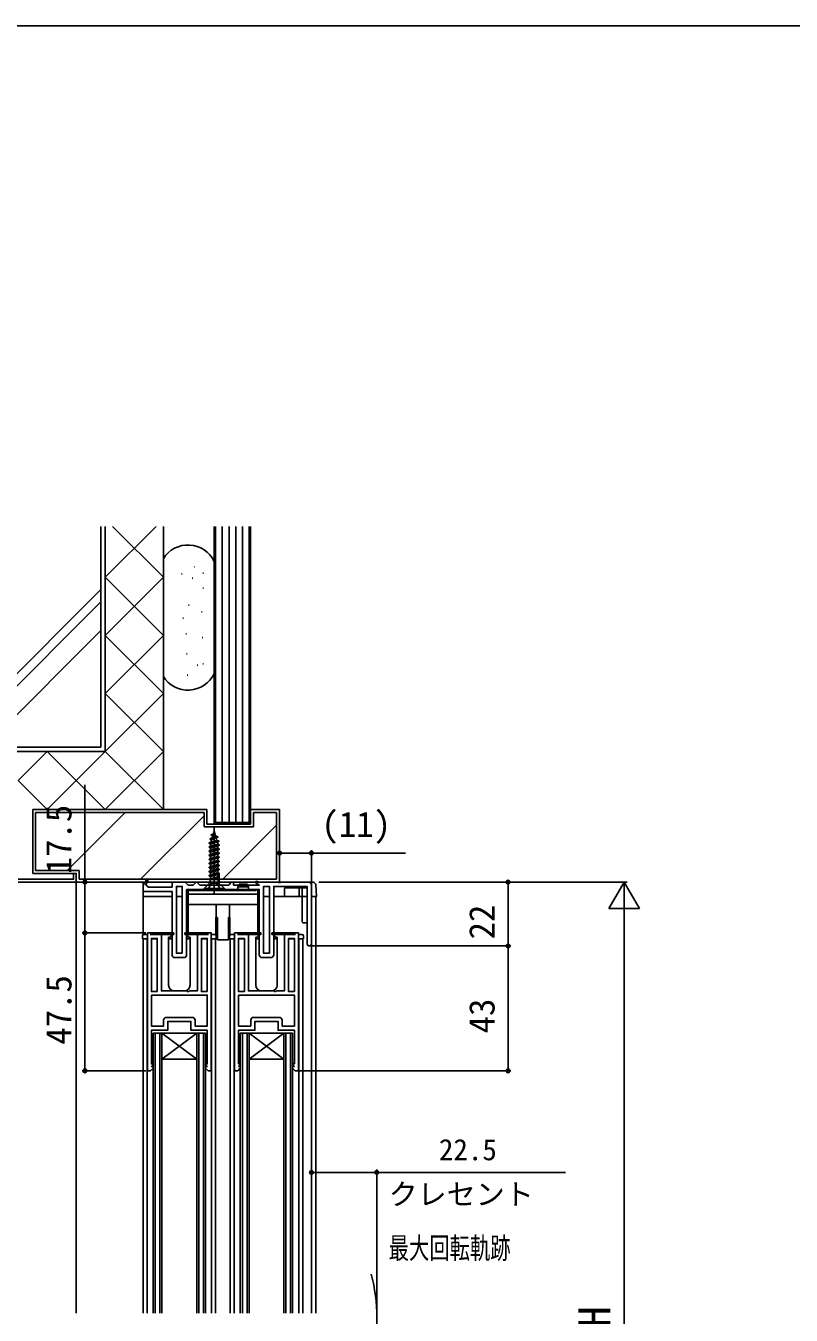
# Model space of a CAD drawing. Units: millimetres, scale not verified. Extents: x -525 to 525, y -780 to 776.
# Drawn here: x -263.6 to 0, y 305.9 to 750.1 of the extents above; entities that cross this region are included whole.
import ezdxf
from ezdxf.enums import TextEntityAlignment as Align

# ---------------------------------------------------------------- set-up
doc = ezdxf.new("R2010")
doc.units = ezdxf.units.MM
doc.header["$LTSCALE"] = 4
for name, color, linetype in [('0-2_YKK_11', 7, 'Continuous'), ('0-3_YKK_12', 2, 'Continuous'), ('0-4_YKK_13', 4, 'Continuous'), ('0-6_YKK_D', 6, 'Continuous'), ('0-7_YKK_ZWAK', 7, 'Continuous'), ('0-8_YSS_K', 3, 'Continuous'), ('0-9_YSS_KE', 3, 'Continuous')]:
    doc.layers.add(name, color=color, linetype=linetype)
doc.styles.add('ＭＳ ゴシック', font='')
doc.styles.get('ＭＳ ゴシック').set_extended_font_data('MS Gothic')

msp = doc.modelspace()

# ---------------------------------------------------------------- linework, layer by layer
at = {"layer": '0-2_YKK_11'}
for p, q in [((-222.325, 455.44), (-221.669, 456.095)), ((-165.2, 433.859), (-165.2, 454.109)), ((-208.2, 430.109), (-208.2, 452.609)), ((-212.2, 429.109), (-209.2, 429.109)), ((-182.2, 429.109), (-179.2, 429.109)), ((-206.301, 408.509), (-215.101, 408.509)), ((-176.301, 408.509), (-185.101, 408.509))]:
    msp.add_line(p, q, dxfattribs=at)
for points in [[(-266.2, 455.109), (-246.2, 455.109), (-246.2, 458.109), (-247.1, 458.109), (-247.1, 456.109), (-266.2, 456.109)], [(-166.2, 455.109), (-175.742, 455.109), (-175.925, 454.989), (-176.475, 454.989), (-176.658, 455.109), (-183.2, 455.109), (-184.218, 455.41), (-184.427, 454.978), (-183.2, 454.109), (-192, 454.109), (-192, 455.109), (-192.7, 455.109), (-193.2, 454.609), (-193.7, 454.109), (-203.7, 454.109), (-204.2, 454.609), (-204.7, 455.109), (-204.9, 455.109), (-205.4, 454.609), (-205.9, 454.109), (-207.7, 454.109), (-208.2, 454.609), (-208.7, 455.109), (-213.2, 455.109), (-213.2, 453.409), (-221.4, 453.409), (-221.698, 453.671), (-222.194, 454.109), (-222.2, 454.109), (-221.51, 455.785), (-221.946, 456.016), (-223.2, 454.109), (-223.2, 451.909), (-213.2, 451.909), (-213.2, 430.109)], [(-178.2, 430.109), (-178.2, 453.609), (-166.7, 453.609), (-166.7, 433.859)], [(-208.2, 452.609), (-183.2, 452.609), (-183.2, 430.109)], [(-220.301, 416.209), (-201.101, 416.209), (-201.101, 405.509), (-205.301, 405.509), (-205.301, 407.509)], [(-216.101, 407.509), (-216.101, 405.509), (-220.301, 405.509), (-220.301, 416.209)], [(-190.301, 416.209), (-171.101, 416.209), (-171.101, 405.509), (-175.301, 405.509), (-175.301, 407.509)], [(-186.101, 407.509), (-186.101, 405.509), (-190.301, 405.509), (-190.301, 416.209)]]:
    msp.add_lwpolyline(points, dxfattribs=at)
for points in [[(-209.7, 430.609), (-209.7, 453.609), (-211.7, 453.609), (-211.7, 430.609)], [(-179.7, 430.609), (-179.7, 453.609), (-181.7, 453.609), (-181.7, 430.609)], [(-221.701, 437.609), (-221.701, 390.109), (-220.601, 390.109), (-219.701, 391.009), (-219.701, 391.609), (-220.301, 391.609), (-219.648, 392.074), (-220.054, 392.644), (-220.301, 392.468), (-220.301, 404.109), (-214.701, 404.109), (-214.701, 407.109), (-206.701, 407.109), (-206.701, 404.109), (-201.101, 404.109), (-201.101, 392.468), (-201.348, 392.644), (-201.754, 392.074), (-201.101, 391.609), (-201.701, 391.609), (-201.701, 391.009), (-200.801, 390.109), (-199.701, 390.109), (-199.701, 437.609), (-200.701, 437.609), (-208.801, 437.609), (-208.801, 437.109), (-204.501, 437.109), (-204.501, 417.609), (-207.242, 417.609), (-207.426, 417.489), (-207.976, 417.489), (-208.159, 417.609), (-216.901, 417.609), (-216.901, 437.109), (-212.601, 437.109), (-212.601, 437.609), (-220.701, 437.609)], [(-218.301, 417.409), (-218.301, 435.709), (-220.301, 435.709), (-220.301, 417.409)], [(-201.101, 417.409), (-201.101, 435.709), (-203.101, 435.709), (-203.101, 417.409)], [(-191.701, 437.609), (-191.701, 390.109), (-190.601, 390.109), (-189.701, 391.009), (-189.701, 391.609), (-190.301, 391.609), (-189.648, 392.074), (-190.054, 392.644), (-190.301, 392.468), (-190.301, 404.109), (-184.701, 404.109), (-184.701, 407.109), (-176.701, 407.109), (-176.701, 404.109), (-171.101, 404.109), (-171.101, 392.468), (-171.348, 392.644), (-171.754, 392.074), (-171.101, 391.609), (-171.701, 391.609), (-171.701, 391.009), (-170.801, 390.109), (-169.701, 390.109), (-169.701, 437.609), (-170.701, 437.609), (-178.801, 437.609), (-178.801, 437.109), (-174.501, 437.109), (-174.501, 417.609), (-177.242, 417.609), (-177.426, 417.489), (-177.976, 417.489), (-178.159, 417.609), (-186.901, 417.609), (-186.901, 437.109), (-182.601, 437.109), (-182.601, 437.609), (-190.701, 437.609)], [(-188.301, 417.409), (-188.301, 435.709), (-190.301, 435.709), (-190.301, 417.409)], [(-171.101, 417.409), (-171.101, 435.709), (-173.101, 435.709), (-173.101, 417.409)]]:
    msp.add_lwpolyline(points, close=True, dxfattribs=at)
for centre, radius, start, end in [((-166.2, 454.109), 1, 0.00001, 89.99999), ((-165.95, 433.859), 0.75, 179.99999, 0.00001), ((-212.2, 430.109), 1, 180.00001, 269.99999), ((-209.2, 430.109), 1, 270.00001, 359.99999), ((-182.2, 430.109), 1, 180.00001, 269.99999), ((-179.2, 430.109), 1, 270.00001, 359.99999), ((-215.101, 407.509), 1, 90.00001, 179.99999), ((-206.301, 407.509), 1, 0.00001, 89.99999), ((-185.101, 407.509), 1, 90.00001, 179.99999), ((-176.301, 407.509), 1, 0.00001, 89.99999)]:
    msp.add_arc(centre, radius, start, end, dxfattribs=at)
at = {"layer": '0-3_YKK_12'}
for p, q in [((-246.2, 306.604), (-246.2, 455.432)), ((-223.2, 437.009), (-223.2, 450.109)), ((-223.2, 450.109), (-213.2, 450.109)), ((-211.7, 450.109), (-209.7, 450.109)), ((-181.7, 450.109), (-179.7, 450.109)), ((-178.2, 450.109), (-166.7, 450.109)), ((-165.2, 306.604), (-165.2, 450.109)), ((-165.2, 450.109), (-163.7, 450.109)), ((-163.7, 306.604), (-163.7, 450.109)), ((-223.401, 435.609), (-221.701, 435.609)), ((-223.2, 306.604), (-223.2, 435.609)), ((-221.8, 435.609), (-221.8, 306.604)), ((-220.101, 435.609), (-218.501, 435.609)), ((-214.401, 435.609), (-213.2, 435.609)), ((-208.2, 435.609), (-207.001, 435.609)), ((-202.901, 435.609), (-201.301, 435.609)), ((-199.701, 435.609), (-197.6, 435.609)), ((-199.6, 437.119), (-199.6, 437.109)), ((-199.6, 435.609), (-199.6, 306.604)), ((-198.2, 435.609), (-198.2, 306.604)), ((-193.8, 435.609), (-191.701, 435.609)), ((-193.186, 435.609), (-193.186, 306.604)), ((-191.786, 437.117), (-191.786, 437.109)), ((-191.786, 435.609), (-191.786, 306.604)), ((-190.101, 435.609), (-188.501, 435.609)), ((-184.4, 435.609), (-183.2, 435.609)), ((-178.2, 435.609), (-177, 435.609)), ((-172.901, 435.609), (-171.301, 435.609)), ((-169.701, 435.609), (-168.186, 435.609)), ((-169.6, 435.609), (-169.6, 306.604)), ((-168.186, 435.609), (-168.186, 306.604)), ((-219.7, 403.109), (-201.7, 403.109)), ((-219.7, 306.604), (-219.7, 403.109)), ((-219, 306.604), (-219, 403.109)), ((-217.4, 306.604), (-217.4, 403.109)), ((-204.7, 394.109), (-216.7, 403.109)), ((-216.7, 306.604), (-216.7, 403.109)), ((-204.7, 306.604), (-204.7, 403.109)), ((-204, 306.604), (-204, 403.109)), ((-202.4, 306.604), (-202.4, 403.109)), ((-201.7, 306.604), (-201.7, 403.109)), ((-189.7, 403.109), (-171.7, 403.109)), ((-189.7, 306.604), (-189.7, 403.109)), ((-189, 306.604), (-189, 403.109)), ((-187.4, 306.604), (-187.4, 403.109)), ((-174.7, 394.109), (-186.7, 403.109)), ((-186.7, 306.604), (-186.7, 403.109)), ((-174.7, 306.604), (-174.7, 403.109)), ((-174, 306.604), (-174, 403.109)), ((-172.4, 306.604), (-172.4, 403.109)), ((-171.7, 306.604), (-171.7, 403.109))]:
    msp.add_line(p, q, dxfattribs=at)
for points in [[(-204.7, 394.109), (-216.7, 394.109), (-204.7, 403.109)], [(-174.7, 394.109), (-186.7, 394.109), (-174.7, 403.109)]]:
    msp.add_lwpolyline(points, dxfattribs=at)
msp.add_arc((-202.7, 305.104), 60, 345.52249, 14.47751, dxfattribs=at)
at = {"layer": '0-4_YKK_13'}
for p, q in [((-199.377, 470.394), (-198.237, 471.094)), ((-198.7, 473.955), (-198.7, 450.821)), ((-200.45, 468.609), (-197.069, 469.309)), ((-197.069, 469.209), (-200.45, 468.509)), ((-200.117, 470.009), (-197.497, 470.709)), ((-200.117, 469.909), (-197.497, 470.609)), ((-199.94, 468.243), (-197.579, 468.943)), ((-199.607, 469.643), (-198.007, 470.343)), ((-197.46, 468.433), (-197.46, 468.174)), ((-197.46, 467.543), (-197.46, 466.774)), ((-196.95, 467.809), (-196.95, 467.909)), ((-196.95, 466.409), (-196.95, 466.509)), ((-197.46, 466.143), (-197.46, 465.374)), ((-197.46, 464.743), (-197.46, 463.974)), ((-197.46, 463.343), (-197.46, 462.574)), ((-196.95, 465.009), (-196.95, 465.109)), ((-196.95, 463.609), (-196.95, 463.709)), ((-196.95, 462.209), (-196.95, 462.309)), ((-199.94, 457.043), (-197.46, 457.743)), ((-197.46, 461.943), (-197.46, 461.174)), ((-197.46, 460.543), (-197.46, 459.774)), ((-197.46, 459.143), (-197.46, 458.374)), ((-196.95, 460.809), (-196.95, 460.909)), ((-196.95, 459.409), (-196.95, 459.509)), ((-196.95, 458.009), (-196.95, 458.109)), ((-196.95, 457.903), (-196.95, 454.774)), ((-223.2, 455.109), (-223.2, 450.109)), ((-202.7, 455.109), (-223.2, 455.109)), ((-202.7, 455.109), (-202.2, 455.109)), ((-192.5, 455.109), (-202.2, 455.109)), ((-200.334, 454.724), (-202.2, 452.859)), ((-200.1, 456.191), (-196.986, 456.728)), ((-197.3, 454.959), (-200.1, 454.959)), ((-199.94, 456.274), (-197.46, 456.974)), ((-198.822, 455.959), (-197.46, 456.343)), ((-195.2, 452.859), (-197.066, 454.724)), ((-192.5, 455.109), (-192, 455.109)), ((-176.7, 455.109), (-192, 455.109)), ((-190.05, 454.409), (-190.55, 453.543)), ((-190.55, 453.543), (-190.55, 452.609)), ((-186.85, 453.543), (-190.55, 453.543)), ((-190.05, 454.409), (-187.35, 454.409)), ((-186.85, 453.543), (-187.35, 454.409)), ((-186.85, 452.609), (-186.85, 453.543)), ((-164.747, 455.109), (-175.7, 455.109)), ((-168.4, 453.109), (-174.28, 453.109)), ((-167.9, 453.109), (-166.7, 453.109)), ((-165.2, 454.607), (-165.2, 454.109)), ((-213.2, 450.109), (-223.2, 450.109)), ((-209.7, 450.109), (-211.7, 450.109)), ((-207.7, 450.109), (-208.2, 450.109)), ((-207.2, 452.409), (-207.7, 452.409)), ((-207.7, 450.663), (-207.7, 450.909)), ((-207.7, 447.409), (-207.7, 450.663)), ((-206.7, 452.609), (-206.7, 452.209)), ((-206.7, 452.609), (-184.7, 452.609)), ((-206.7, 452.209), (-184.7, 452.209)), ((-184.7, 452.609), (-184.7, 452.209)), ((-184.2, 452.409), (-184.2, 452.209)), ((-183.7, 452.409), (-184.2, 452.409)), ((-183.7, 450.909), (-183.7, 452.409)), ((-183.7, 450.909), (-183.7, 450.663)), ((-183.7, 447.409), (-183.7, 450.663)), ((-183.2, 450.109), (-183.7, 450.109)), ((-179.7, 450.109), (-181.7, 450.109)), ((-174.8, 450.109), (-178.2, 450.109)), ((-174.2, 450.109), (-174.5, 450.109)), ((-174.2, 450.109), (-169.4, 450.109)), ((-169.4, 450.109), (-169.4, 452.809)), ((-168.4, 450.109), (-169.4, 450.109)), ((-164.7, 450.109), (-165.2, 450.109)), ((-163.999, 450.109), (-164.7, 450.109)), ((-207.7, 447.409), (-198, 447.409)), ((-207.7, 447.409), (-207.7, 437.609)), ((-198, 447.409), (-193.4, 447.409)), ((-198, 442.909), (-198, 447.409)), ((-193.4, 447.409), (-183.7, 447.409)), ((-193.4, 447.409), (-193.4, 442.909)), ((-183.7, 447.409), (-183.7, 437.609)), ((-198, 442.909), (-197.6, 442.909)), ((-197.6, 442.909), (-197.6, 435.209)), ((-193.8, 442.909), (-193.4, 442.909)), ((-193.8, 435.209), (-193.8, 442.909)), ((-166.7, 441.109), (-167.9, 441.109)), ((-223.401, 435.609), (-223.401, 436.609)), ((-222.901, 435.609), (-223.401, 435.609)), ((-221.701, 437.109), (-222.901, 437.109)), ((-222.901, 435.609), (-222.301, 435.609)), ((-221.701, 435.609), (-222.301, 435.609)), ((-213.976, 437.109), (-220.701, 437.109)), ((-213.976, 436.109), (-214.401, 436.109)), ((-214.401, 419.609), (-214.401, 436.109)), ((-207.426, 437.109), (-200.701, 437.109)), ((-207.001, 436.109), (-207.426, 436.109)), ((-207.001, 436.109), (-207.001, 419.609)), ((-199.701, 437.109), (-198.501, 437.109)), ((-199.101, 435.609), (-199.701, 435.609)), ((-199.101, 435.609), (-198.501, 435.609)), ((-193.4, 435.609), (-193.4, 436.609)), ((-192.9, 435.609), (-193.4, 435.609)), ((-191.701, 437.109), (-192.9, 437.109)), ((-192.9, 435.609), (-192.3, 435.609)), ((-191.701, 435.609), (-192.3, 435.609)), ((-183.975, 437.109), (-190.701, 437.109)), ((-183.975, 436.109), (-184.4, 436.109)), ((-184.4, 419.609), (-184.4, 436.109)), ((-177.425, 437.109), (-170.701, 437.109)), ((-177, 436.109), (-177.425, 436.109)), ((-177, 436.109), (-177, 419.609)), ((-169.701, 437.109), (-168.5, 437.109)), ((-169.1, 435.609), (-169.701, 435.609)), ((-169.1, 435.609), (-168.5, 435.609)), ((-197.6, 435.209), (-193.8, 435.209)), ((-209.001, 417.609), (-212.401, 417.609)), ((-179, 417.609), (-182.4, 417.609))]:
    msp.add_line(p, q, dxfattribs=at)
for points in [[(-199.832, 468.905), (-199.607, 469.643), (-200.117, 469.909), (-200.117, 470.009), (-199.377, 470.394), (-198.7, 472.609), (-198.237, 471.094), (-197.497, 470.709), (-197.497, 470.609), (-198.007, 470.343), (-197.747, 469.493), (-199.94, 468.874), (-200.45, 468.609), (-200.45, 468.509), (-199.94, 468.243), (-199.94, 467.474)], [(-199.179, 471.043), (-199.689, 471.309), (-199.689, 471.409), (-198.949, 471.794)], [(-199.94, 466.074), (-199.94, 466.843), (-200.45, 467.109), (-200.45, 467.209), (-199.94, 467.474), (-197.46, 468.174), (-196.95, 467.909), (-200.45, 467.209)], [(-200.45, 467.109), (-196.95, 467.809), (-197.46, 467.543), (-199.94, 466.843)], [(-199.94, 464.674), (-199.94, 465.443), (-200.45, 465.709), (-200.45, 465.809), (-199.94, 466.074), (-197.46, 466.774), (-196.95, 466.509), (-200.45, 465.809)], [(-200.45, 465.709), (-196.95, 466.409), (-197.46, 466.143), (-199.94, 465.443)], [(-197.495, 468.667), (-197.579, 468.943), (-197.069, 469.209), (-197.069, 469.309), (-197.747, 469.493)], [(-199.94, 463.274), (-199.94, 464.043), (-200.45, 464.309), (-200.45, 464.409), (-199.94, 464.674), (-197.46, 465.374), (-196.95, 465.109), (-200.45, 464.409)], [(-200.45, 464.309), (-196.95, 465.009), (-197.46, 464.743), (-199.94, 464.043)], [(-199.94, 461.874), (-199.94, 462.643), (-200.45, 462.909), (-200.45, 463.009), (-199.94, 463.274), (-197.46, 463.974), (-196.95, 463.709), (-200.45, 463.009)], [(-200.45, 462.909), (-196.95, 463.609), (-197.46, 463.343), (-199.94, 462.643)], [(-199.94, 460.474), (-199.94, 461.243), (-200.45, 461.509), (-200.45, 461.609), (-199.94, 461.874), (-197.46, 462.574), (-196.95, 462.309), (-200.45, 461.609)], [(-200.45, 461.509), (-196.95, 462.209), (-197.46, 461.943), (-199.94, 461.243)], [(-199.94, 459.074), (-199.94, 459.843), (-200.45, 460.109), (-200.45, 460.209), (-199.94, 460.474), (-197.46, 461.174), (-196.95, 460.909), (-200.45, 460.209)], [(-200.45, 460.109), (-196.95, 460.809), (-197.46, 460.543), (-199.94, 459.843)], [(-199.94, 458.443), (-197.46, 459.143), (-196.95, 459.409), (-200.45, 458.709), (-200.45, 458.809), (-196.95, 459.509), (-197.46, 459.774), (-199.94, 459.074), (-200.45, 458.809)], [(-200.45, 458.709), (-199.94, 458.443), (-199.94, 457.674)], [(-200.1, 455.29), (-200.1, 456.191), (-199.94, 456.274), (-199.94, 457.043), (-200.45, 457.309), (-200.45, 457.409), (-199.94, 457.674), (-197.46, 458.374), (-196.95, 458.109), (-200.45, 457.409)], [(-197.055, 456.554), (-196.986, 456.728), (-197.46, 456.974), (-197.46, 457.743), (-196.95, 458.009), (-200.45, 457.309)], [(-196.6, 452.609), (-197.555, 454.524), (-198.7, 454.81), (-199.845, 454.524), (-200.8, 452.609)], [(-197.3, 455.29), (-197.3, 455.866), (-197.46, 455.959), (-199.64, 455.959), (-197.055, 456.554), (-197.46, 456.343), (-197.46, 455.959)], [(-168.4, 441.609), (-168.4, 453.109), (-167.9, 453.109)], [(-163.748, 454.17), (-163.5, 450.109), (-163.999, 450.109)], [(-183.7, 450.909), (-207.7, 450.909), (-207.7, 452.409)], [(-207.2, 452.409), (-207.2, 452.209), (-184.2, 452.209)], [(-174.5, 452.809), (-174.5, 450.109), (-174.8, 450.109)], [(-198, 442.909), (-198.1, 442.909), (-198.1, 436.908)], [(-193.4, 442.909), (-193.3, 442.909), (-193.3, 436.909)], [(-198.001, 436.609), (-198.001, 435.609), (-198.501, 435.609)], [(-168, 436.609), (-168, 435.609), (-168.5, 435.609)]]:
    msp.add_lwpolyline(points, dxfattribs=at)
msp.add_lwpolyline([(-195.2, 452.859), (-195.2, 452.609), (-202.2, 452.609), (-202.2, 452.859)], close=True, dxfattribs=at)
for centre, radius, start, end in [((-198.26, 468.433), 0.8, 359.99998, 16.99998), ((-200.9, 455.29), 0.8, 314.99999, 359.99998), ((-196.5, 455.29), 0.8, 180, 224.99999), ((-174.2, 452.809), 0.3, 90, 180), ((-169.1, 452.809), 0.3, 90, 180), ((-164.7, 454.607), 0.5, 84.66158, 180), ((-164.747, 454.109), 1, 84.66158, 90), ((-164.747, 454.109), 1, 3.5, 84.66158), ((-167.9, 441.609), 0.5, 180, 270), ((-222.901, 436.609), 0.5, 90, 180), ((-213.976, 436.609), 0.5, 0, 90), ((-213.976, 436.609), 0.5, 270, 0), ((-207.426, 436.609), 0.5, 90, 180), ((-207.426, 436.609), 0.5, 180, 270), ((-198.501, 436.609), 0.5, 0, 90), ((-192.9, 436.609), 0.5, 90, 180), ((-183.975, 436.609), 0.5, 0, 90), ((-183.975, 436.609), 0.5, 270, 0), ((-177.425, 436.609), 0.5, 90, 180), ((-177.425, 436.609), 0.5, 180, 270), ((-168.5, 436.609), 0.5, 0, 90), ((-212.401, 419.609), 2, 180, 270), ((-209.001, 419.609), 2, 270, 0), ((-182.4, 419.609), 2, 180, 270), ((-179, 419.609), 2, 270, 0)]:
    msp.add_arc(centre, radius, start, end, dxfattribs=at)
at = {"layer": '0-6_YKK_D'}
for p, q in [((-176.2, 456.109), (-176.2, 466.109)), ((-165.2, 455.109), (-165.2, 466.109)), ((-162.7, 455.109), (-96.5, 455.109)), ((-162.7, 455.109), (-56.5, 455.109)), ((-97.5, 455.109), (-97.5, 433.109)), ((-57.5, 455.109), (-62.75, 446.015)), ((-57.5, 455.109), (-52.25, 446.015)), ((-57.5, 455.109), (-57.5, 436.922)), ((-62.75, 446.015), (-52.25, 446.015)), ((-57.5, 444.609), (-57.5, 165.609)), ((-222.201, 437.609), (-244.2, 437.609)), ((-222.201, 437.609), (-244.2, 437.609)), ((-243.2, 390.109), (-243.2, 437.609)), ((-164.95, 433.109), (-96.5, 433.109)), ((-164.95, 433.109), (-96.5, 433.109)), ((-97.5, 433.109), (-97.5, 390.109)), ((-222.206, 390.109), (-244.2, 390.109)), ((-169.184, 390.109), (-96.5, 390.109)), ((-142.7, 306.104), (-142.7, 356.104))]:
    msp.add_line(p, q, dxfattribs=at)
for points in [[(-243.2, 437.609), (-243.2, 455.109), (-243.2, 488.659)], [(-176.2, 465.109), (-165.2, 465.109), (-132.855, 465.109)], [(-165.2, 355.104), (-142.7, 355.104), (-77.693, 355.104)]]:
    msp.add_lwpolyline(points, dxfattribs=at)
for centre in [(-176.2, 465.109), (-165.2, 465.109), (-243.2, 455.109), (-97.5, 455.109), (-243.2, 437.609), (-243.2, 437.609), (-97.5, 433.109), (-97.5, 433.109), (-243.2, 390.109), (-97.5, 390.109), (-165.2, 355.104), (-142.7, 355.104)]:
    msp.add_circle(centre, 0.637, dxfattribs=at)
at = {"layer": '0-7_YKK_ZWAK'}
msp.add_line((-525, 750.1), (525, 750.1), dxfattribs=at)
at = {"layer": '0-8_YSS_K'}
for p, q in [((-237.7, 501.61), (-237.7, 577.62)), ((-236.2, 560.11), (-218.69, 577.62)), ((-216.2, 560.11), (-233.71, 577.62)), ((-195.9, 475.609), (-195.9, 577.62)), ((-193.6, 475.609), (-193.6, 577.62)), ((-191.3, 475.609), (-191.3, 577.62)), ((-189, 475.609), (-189, 577.62)), ((-216.2, 540.11), (-236.2, 560.11)), ((-236.2, 540.11), (-216.2, 560.11)), ((-209.954, 561.314), (-209.754, 561.314)), ((-206.264, 559.837), (-206.064, 559.837)), ((-205.525, 563.774), (-205.325, 563.774)), ((-202.573, 561.56), (-202.373, 561.56)), ((-237.7, 555.914), (-292.004, 501.61)), ((-202.573, 556.392), (-202.373, 556.392)), ((-237.7, 551.671), (-287.762, 501.61)), ((-207.494, 550.487), (-207.294, 550.487)), ((-203.065, 548.272), (-202.865, 548.272)), ((-209.462, 546.058), (-209.262, 546.058)), ((-237.7, 541.772), (-277.862, 501.61)), ((-216.2, 520.11), (-236.2, 540.11)), ((-236.2, 520.11), (-216.2, 540.11)), ((-208.478, 540.644), (-208.278, 540.644)), ((-202.819, 539.414), (-202.619, 539.414)), ((-208.232, 533.755), (-208.032, 533.755)), ((-204.541, 529.818), (-204.341, 529.818)), ((-202.573, 530.31), (-202.373, 530.31)), ((-207.986, 526.373), (-207.786, 526.373)), ((-236.2, 500.11), (-216.2, 520.11)), ((-216.2, 500.11), (-236.2, 520.11)), ((-237.7, 501.61), (-344.871, 501.61)), ((-266.2, 490.113), (-256.202, 500.111)), ((-256.202, 480.109), (-236.2, 500.11)), ((-236.199, 480.109), (-256.2, 500.11)), ((-236.202, 480.109), (-216.2, 500.11)), ((-216.2, 480.11), (-236.2, 500.11)), ((-256.199, 480.109), (-266.2, 490.109)), ((-260.2, 479.109), (-202.2, 479.109)), ((-260.2, 479.109), (-260.2, 459.108)), ((-249.337, 459.108), (-229.337, 479.109)), ((-224.053, 456.109), (-202.2, 477.961)), ((-202.2, 474.109), (-202.2, 479.109)), ((-185.2, 474.109), (-185.2, 479.109)), ((-185.2, 479.109), (-177.2, 479.109)), ((-177.2, 479.109), (-177.2, 456.109)), ((-185.2, 474.109), (-202.2, 474.109)), ((-195.769, 456.109), (-177.2, 474.677)), ((-245.2, 459.108), (-260.2, 459.108)), ((-245.2, 459.108), (-245.2, 456.109)), ((-177.2, 456.109), (-245.2, 456.109))]:
    msp.add_line(p, q, dxfattribs=at)
for points in [[(-186.2, 577.62), (-186.2, 475.109), (-198.7, 475.109), (-198.7, 577.62)], [(-186.7, 577.62), (-186.7, 475.609), (-198.2, 475.609), (-198.2, 577.62)]]:
    msp.add_lwpolyline(points, dxfattribs=at)
at = {"layer": '0-9_YSS_KE'}
for p, q in [((-236.2, 500.11), (-236.2, 577.62)), ((-236.2, 577.62), (-236.2, 500.11)), ((-216.2, 500.11), (-216.2, 577.62)), ((-216.2, 525.988), (-216.2, 566.524)), ((-198.2, 528.134), (-198.2, 564.379)), ((-343.7, 500.11), (-236.2, 500.11)), ((-216.2, 480.109), (-216.2, 500.11)), ((-261.2, 480.108), (-201.2, 480.109)), ((-261.2, 458.108), (-261.2, 480.108)), ((-201.2, 475.109), (-201.2, 480.109)), ((-186.2, 480.109), (-176.2, 480.109)), ((-186.2, 475.109), (-186.2, 480.109)), ((-176.2, 455.109), (-176.2, 480.109)), ((-186.2, 475.109), (-201.2, 475.109)), ((-261.2, 458.108), (-246.2, 458.109)), ((-246.2, 455.109), (-246.2, 458.109)), ((-246.2, 455.109), (-176.2, 455.109))]:
    msp.add_line(p, q, dxfattribs=at)
for centre, start, end in [((-207.7, 561.256), 25.84407, 148.21167), ((-207.7, 531.256), 211.78833, 334.15817)]:
    msp.add_arc(centre, 10, start, end, dxfattribs=at)

# ---------------------------------------------------------------- texts
at = {"layer": '0-6_YKK_D', "style": 'ＭＳ ゴシック'}
for s, height, p in [('17.5', 8.798, (-245.2, 457.818)), ('22', 8.798, (-99.5, 435.381)), ('47.5', 8.798, (-245.2, 399.131)), ('43', 8.798, (-99.5, 403.018)), ('KH=H', 11, (-59, 279.157))]:
    msp.add_text(s, height=height, rotation=90, dxfattribs=at).set_placement(p, align=Align.BOTTOM_LEFT)
for s, height, p in [('(11)', 8.798, (-161.764, 467.972)), ('22.5', 7.331, (-121.308, 357.104)), ('クレセント', 7.331, (-138.637, 341.741))]:
    msp.add_text(s, height=height, dxfattribs=at).set_placement(p, align=Align.BOTTOM_LEFT)
at = {"layer": '0-6_YKK_D', "style": 'ＭＳ ゴシック', "width": 0.7}
msp.add_text('最大回転軌跡', height=7.331, dxfattribs=at).set_placement((-138.614, 323.199), align=Align.BOTTOM_LEFT)

doc.saveas('drawing.dxf')
